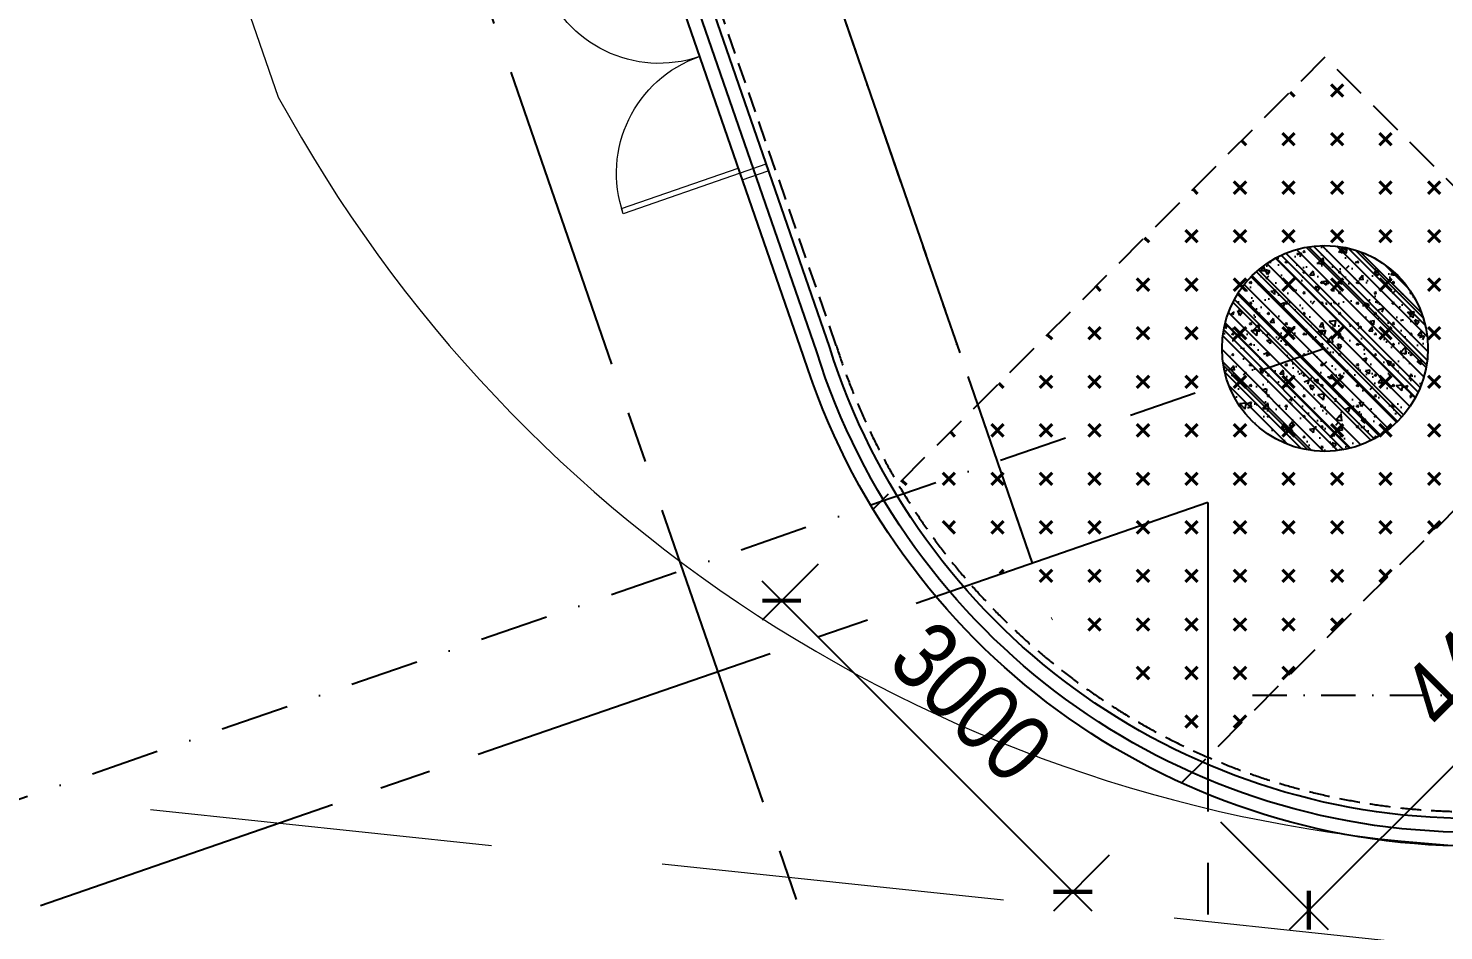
# Model space of a CAD drawing. Header units: millimetres. Extents: x -1534340 to 1713810, y -1348191 to 1114081.
# Drawn here: x 1277542 to 1287855, y -337043 to -330469 of the extents above; entities that cross this region are included whole.
import ezdxf

# ---------------------------------------------------------------- set-up
doc = ezdxf.new("R2010")
doc.units = ezdxf.units.MM
doc.header["$LTSCALE"] = 100
doc.header["$PDMODE"] = 32
doc.header["$PDSIZE"] = 2.5
for name, pattern in [('CENTER2', [1.125, 0.75, -0.125, 0.125, -0.125]), ('DASHED', [4.5, 3, -1.5]), ('HIDDEN', [0.375, 0.25, -0.125]), ('xref.asix of  podium$0$xref.asix of  podium$0$DASHDOT', [1, 0.5, -0.25, 0, -0.25]), ('Xref.Asix of Basement B2$0$HIDDEN', [0.375, 0.25, -0.125])]:
    doc.linetypes.add(name, pattern=pattern)
for name, color, linetype, lineweight in [('0-Hatch', 250, 'Continuous', 40), ('A-DOOR', 1, 'Continuous', 9), ('KT-Net thay', 7, 'Continuous', 15)]:
    doc.layers.add(name, color=color, linetype=linetype, lineweight=lineweight)
for name, color, linetype in [('0-khuat', 3, 'HIDDEN'), ('A-GLAZ', 135, 'Continuous'), ('ccu11-Khuat', 9, 'DASHED'), ('ccu11-Manh', 8, 'Continuous'), ('ccu12-Hatch', 250, 'Continuous'), ('ccu12-Manh', 8, 'Continuous'), ('ccu12-Thay', 7, 'Continuous'), ('ccu12-Truc', 13, 'CENTER2'), ('KC-Betong', 6, 'Continuous'), ('KC2-DIM', 251, 'Continuous'), ('xref.asix of  podium$0$xref.asix of  podium$0$KC2-DIM', 251, 'Continuous'), ('xref.asix of  podium$0$xref.asix of  podium$0$KT-Kich thuoc', 9, 'Continuous'), ('xref.asix of  podium$0$xref.asix of  podium$0$KT-Luoi truc South Tower', 8, 'xref.asix of  podium$0$xref.asix of  podium$0$DASHDOT'), ('xref.asix of  podium$0$xref.asix of  podium$0$KT-Net cot vach', 6, 'Continuous')]:
    doc.layers.add(name, color=color, linetype=linetype)
doc.layers.add('Xref.Asix of Basement B2$0$KT-Chi gioi XD', color=7, linetype='Xref.Asix of Basement B2$0$HIDDEN', true_color=0x0066cc)
doc.styles.add('Arial Narrow', font='ARIALN.TTF')
doc.dimstyles.new('ccu12-200', dxfattribs={"dimscale": 200, "dimtxt": 2.5, "dimasz": 1, "dimexe": 1, "dimexo": 2, "dimgap": 1, "dimtad": 1, "dimdec": 0, "dimrnd": 5, "dimdsep": 46, "dimtxsty": 'Arial Narrow', "dimblk": 'ARCHTICK', "dimcen": -1, "dimdle": 1, "dimclrd": 256, "dimclre": 256, "dimclrt": 3, "dimadec": 0, "dimazin": 2, "dimtfac": 0.1, "dimtdec": 0, "dimtmove": 0, "dimatfit": 1, "dimldrblk": 'ARCHTICK', "dimfxl": 1, "dimtvp": 0.8333333333333334, "dimtolj": 1, "dimtzin": 12, "dimarcsym": 0})

# ---------------------------------------------------------------- blocks, each defined once
blk = doc.blocks.new('MBKC-T1-PN')
at = {"layer": '0-Hatch', "ltscale": 2}
h = blk.add_hatch(dxfattribs=at)
h.set_pattern_fill('CROSS', color=256, scale=1000, angle=135, style=0)
h.set_pattern_definition([(135, (6718055.861161813, -4505725.442572335), (-353.5533905932738, 5.684341886080801e-14), [125, -375]), (225, (6718055.861161813, -4505637.054224686), (-5.684341886080801e-14, -353.5533905932738), [125, -375])])
h.paths.add_polyline_path([(54389.03549052868, -29930.43649240612), (51279.08884405717, -33040.38313887757), (53536.80464432272, -35025.3080257313), (56510.35583408829, -32051.75683596573)])
at = {"layer": '0-khuat', "ltscale": 10}
blk.add_lwpolyline([(53344.73795301351, -35217.37471704051), (56510.35583408829, -32051.75683596573), (54389.03549052868, -29930.43649240612), (51096.86313905451, -33222.60884388024)], dxfattribs=at)
at = {"layer": 'ccu11-Khuat', "ltscale": 0.5, "elevation": -0.1248620286703281}
blk.add_lwpolyline([(100590.5864808073, -35426.61506945355), (55455.55192690738, -35426.61506945355, -0.3269618123751123), (50827.94980508671, -32029.33521380113), (46319.23951797537, -19000.21078809898, 0.4276624970093012), (30482.82222025329, -12597.84133938845), (15440.22126940242, -17787.66880758357, -0.1965409036496166), (11052.14983252855, -17540.17514300876, -0.04529122358984782), (3605.473727127304, -9503.081798993808), (-504.3626536345109, -3435.722267398494, -0.3990343803495413), (1771.304140177555, 352.6720043509267), (31190.7288702894, 10495.31749677, -0.1204403028230274), (42591.70211395179, 11817.81507882464), (58406.76826363965, 7707.460248947376, -0.2262547279600852), (60280.00056402339, 6012.837931064423), (65645.2552123724, -9495.342720050656, 0.2916469557633262), (69738.37575314008, -12326.61538209155), (89786.80552536738, -12326.61538209155)], format="xyb", dxfattribs=at)
at = {"layer": 'ccu12-Thay', "ltscale": 0.5, "elevation": -0.1248620286703281}
blk.add_lwpolyline([(100592.7780615496, -35676.61506945355), (55455.39655799186, -35676.61506945355, -0.3267809868965265), (50590.58009542292, -32107.86709642987), (46084.84347490547, -19087.33587578748, 0.427810969143063), (30575.27555690287, -12830.40478876728), (15521.75718290871, -18023.99886239826, -0.1981128104978065), (10911.61054585082, -17750.02456894092, -0.0454709095100691), (3402.789631705265, -9649.635404628643), (-737.5713195712306, -3537.212389550812, -0.4024491153328594), (1696.951964988839, 591.4787324376521), (31106.50964570185, 10730.72245935566)], format="xyb", dxfattribs=at)
blk = doc.blocks.new('Grid-ST-flat-3')
at = {"layer": 'ccu12-Truc', "ltscale": 30}
for p, q in [((343189.8455156267, -39014.65546948352), (361219.3016763728, -91236.39007851167)), ((340897.6132794917, -39806.04435974167), (359986.9050177329, -95097.55833493307)), ((362499.3874795341, -90794.44285003131), (320490.9257493084, -105297.7856638855)), ((362499.3874795341, -90794.44285003131), (362499.3874795341, -104409.5824195731))]:
    blk.add_line(p, q, dxfattribs=at)
blk = doc.blocks.new('MBDV-B1-T1-PN')
at = {"layer": 'ccu12-Hatch', "ltscale": 0.5}
h = blk.add_hatch(dxfattribs=at)
h.set_pattern_fill('BETONG', color=256, scale=50, angle=90, pattern_type=2)
h.set_pattern_definition([(90, (-673144.6059733587, 300749.453765272), (-259.8076212, 1.59086285848334e-14), [6.25, -143.75]), (90, (-673155.4312909087, 300749.453765272), (-259.8076212, 1.59086285848334e-14), [6.25, -143.75]), (210, (-673144.6059733587, 300749.453765272), (129.9038105999999, -225.0000000560045), [6.25, -143.75]), (210, (-673150.0186321588, 300758.828765272), (129.9038105999999, -225.0000000560045), [6.25, -143.75]), (90, (-673274.5097839588, 300824.453765272), (-259.8076212, 1.59086285848334e-14), [6.25, -143.75]), (90, (-673285.3351015088, 300824.453765272), (-259.8076212, 1.59086285848334e-14), [6.25, -143.75]), (210, (-673274.5097839588, 300824.453765272), (129.9038105999999, -225.0000000560045), [6.25, -143.75]), (210, (-673279.9224427587, 300833.828765272), (129.9038105999999, -225.0000000560045), [6.25, -143.75]), (150, (-673144.6059733587, 300755.703765272), (-129.9038106, -225.0000000560045), [6.25, -143.75]), (150, (-673150.0186321588, 300746.328765272), (-129.9038106, -225.0000000560045), [6.25, -143.75]), (150, (-673014.7021627587, 300830.703765272), (-129.9038106, -225.0000000560045), [6.25, -143.75]), (150, (-673020.1148215587, 300821.328765272), (-129.9038106, -225.0000000560045), [6.25, -143.75]), (135, (-673144.6059733587, 300749.453765272), (-53.03300858899107, -53.03300858899107), []), (140, (-673144.6059733587, 300749.453765272), (31.37606749129758, 358.6300913003767), [37.5, -412.5]), (85.00000000000001, (-673144.6059733587, 300749.453765272), (-376.0960668500059, -69.37566680649998), [30, -330]), (190.4514, (-673141.9913033587, 300779.339605272), (-344.7197710304768, 289.2546908570108), [31.870095, -350.571056]), (136.1842, (-673244.6059733587, 300749.453765272), (82.75950716450907, 533.6205243128222), [56.24999999999999, -618.7499999999998]), (186.6356, (-673237.7093198587, 300793.922137772), (-487.0589354502208, 467.3313527743517), [47.805144, -525.8565]), (81.18420000000005, (-673244.6059733587, 300749.453765272), (-487.0593004626622, 467.3309725668137), [45, -495]), (111, (-673219.6059733587, 300799.453765272), (201.3094453326694, 298.4535260592309), [37.5, -412.5]), (56.00000000000004, (-673219.6059733587, 300799.453765272), (-362.5750225234265, 121.6576659607909), [30, -330]), (161.4514, (-673202.8301703588, 300824.324881772), (-161.2652483549762, 420.111314290745), [31.870095, -350.5710559999999]), (127.5, (-673144.6059733587, 300749.453765272), (-166.4469269156558, 6.079927658645344), [0, -326, 0, -335, 0, -331.25]), (97.5, (-673144.6059733587, 300749.453765272), (-197.2058559411801, 131.5347687210743), [0, -191, 0, -318.5, 0, -126.25]), (57.49999999999999, (-673144.6059733587, 300637.953765272), (11.27743586718989, 266.9112180862045), [0, -125, 0, -389.9999999999999, 0, -517.4999999999998]), (47.5, (-673144.6059733587, 300587.953765272), (-50.05249116615884, 291.5930846711931), [0, -162.5, 0, -259, 0, -367.5])])
edge = h.paths.add_edge_path()
edge.add_arc((54389.03565472178, -32051.75711834745), 750, 0, 360)
at = {"layer": 'KC-Betong', "ltscale": 0.5}
blk.add_circle((54389.03565472178, -32051.75711834745, -4.45853799861673e-05), 750, dxfattribs=at)
blk = doc.blocks.new('_ARCHTICK')
at = {"color": 0, "linetype": 'ByBlock', "const_width": 0.15}
blk.add_lwpolyline([(-0.5, -0.5), (0.5, 0.5)], dxfattribs=at)
blk = doc.blocks.new('*D1374')
at = {"layer": 'Defpoints', "color": 0, "ltscale": 0.5, "transparency": 16777216}
for p in [(1283580.209082516, -334089.5877523887), (1283031.248751956, -334638.5480829485), (1285701.529426076, -336210.9080959483)]:
    blk.add_point(p, dxfattribs=at)
at = {"layer": 'KC2-DIM', "lineweight": -2, "ltscale": 0.5, "transparency": 16777216}
for p, q in [((1283297.366370041, -334372.4304648633), (1282889.827395719, -334779.9694391858)), ((1285293.990451753, -336901.2897827455), (1282889.827395719, -334497.1267267112)), ((1285418.686713601, -336493.7508084229), (1285011.147739279, -336901.2897827454))]:
    blk.add_line(p, q, dxfattribs=at)
at = {"layer": 'KC2-DIM', "lineweight": -2, "ltscale": 0.5, "transparency": 16777216, "xscale": 200, "yscale": 200, "zscale": 200}
for p, rotation in [((1283031.248751956, -334638.5480829485), 134.9999999999992), ((1285152.569095516, -336759.8684265081), 314.9999999999992)]:
    blk.add_blockref('_ARCHTICK', p, dxfattribs=dict(at, rotation=rotation))
at = {"layer": 'KC2-DIM', "color": 3, "ltscale": 0.5, "transparency": 16777216, "insert": (1284413.845090928, -335377.2720875366), "char_height": 500, "attachment_point": 5, "rotation": 314.99999999999926, "style": 'Arial Narrow', "bg_fill": 3, "box_fill_scale": 1.1, "bg_fill_color": 256, "bg_fill_true_color": 13158600, "bg_fill_transparency": 0}
blk.add_mtext('\\A1;3000', dxfattribs=at)
blk = doc.blocks.new('*D1375')
at = {"layer": 'Defpoints', "color": 0, "ltscale": 0.5, "transparency": 16777216}
for p in [(1289111.226920787, -332801.2106012392), (1290038.193409104, -333728.1770895571), (1285945.609039711, -335966.8284823124)]:
    blk.add_point(p, dxfattribs=at)
at = {"layer": 'KC2-DIM', "lineweight": -2, "ltscale": 0.5, "transparency": 16777216}
for p, q in [((1289394.069633262, -333084.053313714), (1290179.614765341, -333869.5984457944)), ((1286731.154171791, -337035.2163268675), (1290179.614765342, -333586.7557333198)), ((1286228.451752186, -336249.6711947871), (1287013.996884266, -337035.2163268676))]:
    blk.add_line(p, q, dxfattribs=at)
at = {"layer": 'KC2-DIM', "lineweight": -2, "ltscale": 0.5, "transparency": 16777216, "xscale": 200, "yscale": 200, "zscale": 200}
for p, rotation in [((1290038.193409104, -333728.1770895571), 44.9999999999747), ((1286872.575528028, -336893.7949706302), 224.9999999999747)]:
    blk.add_blockref('_ARCHTICK', p, dxfattribs=dict(at, rotation=rotation))
at = {"layer": 'KC2-DIM', "color": 3, "ltscale": 0.5, "transparency": 16777216, "insert": (1288134.171807631, -334989.7733691583), "char_height": 500, "attachment_point": 5, "rotation": 44.999999999974705, "style": 'Arial Narrow', "bg_fill": 3, "box_fill_scale": 1.1, "bg_fill_color": 256, "bg_fill_true_color": 13158600, "bg_fill_transparency": 0}
blk.add_mtext('\\A1;4475', dxfattribs=at)
blk = doc.blocks.new('xref.asix of  podium$0$xref.asix of  podium$0$C1500')
at = {"layer": 'xref.asix of  podium$0$xref.asix of  podium$0$KT-Net cot vach'}
h = blk.add_hatch(dxfattribs=at)
h.set_pattern_fill('1BETONG2-BOP', color=250, scale=50, style=0, pattern_type=2)
h.set_pattern_definition([(49.99999999999999, (103512.2201552597, -41871.032165007), (358.6300913003767, -31.37606749129755), [37.5, -412.5]), (355, (103512.2201552597, -41871.032165007), (-69.3756668065, 376.0960668500059), [30, -330]), (100.4514, (103542.1059952597, -41873.64683500701), (289.2546908570108, 344.7197710304768), [31.870095, -350.571056]), (46.18420000000001, (103512.2201552597, -41771.032165007), (533.6205243128222, -82.75950716450905), [56.25, -618.75]), (96.6356, (103556.6885277597, -41777.928818507), (467.3313527743517, 487.0589354502209), [47.805144, -525.8565]), (351.1842, (103512.2201552597, -41771.032165007), (467.3309725668136, 487.0593004626623), [45, -495]), (21, (103562.2201552597, -41796.032165007), (298.4535260592309, -201.3094453326694), [37.5, -412.5]), (226, (103562.2201552597, -41796.032165007), (335.9410612363429, -182.7699045802956), [29.99999999999999, -329.9999999999999]), (71.4514, (103587.0912717597, -41812.807968007), (420.111314290745, 161.2652483549762), [31.870095, -350.571056]), (67.5, (103512.2201552597, -41871.032165007), (-77.95809165226936, 147.1872309201324), [0, -326, 0, -335, 0, -331.25]), (4.500000000000002, (103512.2201552597, -41871.032165007), (141.6754619393668, 190.0515942692064), [0, -191, 0, -318.5, 0, -126.25]), (327.5, (103400.7201552597, -41871.032165007), (266.9112180862045, -11.27743586718988), [0, -125, 0, -390, 0, -517.5]), (317.5, (103350.7201552597, -41871.032165007), (291.5930846711931, 50.05249116615887), [0, -162.5, 0, -259, 0, -367.5]), (315, (103512.2201552597, -41871.032165007), (150.2601910021414, 150.2601910021414), []), (315, (103512.2201552597, -41809.782165007), (150.2601910021414, 150.2601910021414), [])])
h.paths.add_polyline_path([(-2387.629219849594, 22.25616056041326, 1), (-887.6292198495939, 22.25616056041326, 1)])
at = {"color": 6, "ltscale": 0.25}
blk.add_circle((-1637.629219849594, 22.25616056041326, 0.1041688098932346), 749.9999999999657, dxfattribs=at)
blk = doc.blocks.new('xref.asix of  podium$0$xref.asix of  podium$0$MBCot-PN-flat-22')
at = {"layer": 'xref.asix of  podium$0$xref.asix of  podium$0$KC2-DIM'}
blk.add_blockref('xref.asix of  podium$0$xref.asix of  podium$0$C1500', (56026.66503876448, -32074.01372445503, -0.1042133952695479), dxfattribs=at)
blk = doc.blocks.new('xref.asix of  podium$0$xref.asix of  podium$0$Asix South Tower')
at = {"layer": 'xref.asix of  podium$0$xref.asix of  podium$0$KT-Luoi truc South Tower', "ltscale": 10}
for p, q in [((-72397.7537663579, 60940.77036500885), (-54303.13568301871, 8530.296362129506)), ((-52170.8187159393, 10095.27362513065), (-96381.50558299012, -5168.383296814049))]:
    blk.add_line(p, q, dxfattribs=at)
at = {"layer": 'xref.asix of  podium$0$xref.asix of  podium$0$KT-Luoi truc South Tower', "ltscale": 5}
blk.add_line((-52698.14931293763, 7570.414579271805), (10118.78413107805, 7570.414646945312), dxfattribs=at)
blk = doc.blocks.new('double door')
at = {"elevation": 1.315694793252246e-06}
for points in [[(549901.1788338684, 384014.7847221401), (549001.1788338684, 384014.7847221401), (549001.1788338684, 383974.7847221401), (549901.1788338684, 383974.7847221401)], [(550101.1788338679, 384064.7847221419), (550101.1788338679, 384014.7847221419), (549901.1788338684, 384014.7847221401), (549901.1788338684, 384064.7847221401)], [(549901.1788338684, 382214.7847221401), (549001.1788338684, 382214.7847221401), (549001.1788338684, 382254.7847221401), (549901.1788338684, 382254.7847221401)], [(550101.1788338679, 382164.7847221401), (550101.1788338679, 382214.7847221401), (549901.1788338684, 382214.7847221401), (549901.1788338684, 382164.7847221401)]]:
    blk.add_lwpolyline(points, close=True, dxfattribs=at)
at = {"color": 8}
for centre, start, end in [((549901.1788338684, 384014.7847221401, 1.315694793252246e-06), 180, 270), ((549901.1788338684, 382214.7847221401, 1.315694793252246e-06), 90, 180)]:
    blk.add_arc(centre, 900, start, end, dxfattribs=at)
blk = doc.blocks.new('312')
at = {"layer": 'A-GLAZ', "elevation": -0.0003900927901394197}
for points in [[(1549381.671782451, -324451.9051583611), (1549381.671782451, -326351.9051569352), (1564094.889190754, -326351.9051569353), (1564841.607296713, -329815.5613203601, -0.4508459645649955), (1560035.895455955, -335451.9048447938), (1514900.386795966, -335451.9048447938, -0.3269245432215398), (1510225.339864169, -332020.3248463987), (1505717.224980614, -318992.9209985397, 0.4276918106004188), (1489946.169812741, -312619.6470241706), (1483985.984335237, -314675.9625780935)], [(1549481.671782451, -324551.9051583385), (1549481.671782451, -326251.9051569352), (1564175.628011929, -326251.9051569353), (1564940.108642664, -329797.9528921274, -0.4511126140275254), (1560036.774223511, -335551.9048447938), (1514900.324496042, -335551.9048447938, -0.3268516886257801), (1510130.390886214, -332051.7344377858), (1505623.465760334, -319027.7687129787, 0.4277510049414529), (1489983.146421403, -312712.6740344323), (1484018.61892988, -314770.4876207563)], [(1549581.671782451, -324651.9051583159), (1549581.671782451, -326151.9051569352), (1564256.366833104, -326151.9051569353), (1565038.602605558, -329780.3102175434, -0.4513714951595503), (1560037.644318549, -335651.9048447938), (1514900.262814992, -335651.9048447938, -0.3267809868965265), (1510035.446352423, -332083.1568717702), (1505529.709731905, -319062.6256511278, 0.427810969143063), (1490020.141813903, -312805.6945641076), (1484051.253524524, -314865.012663419)]]:
    blk.add_lwpolyline(points, format="xyb", dxfattribs=at)
at = {"layer": 'KT-Net thay', "elevation": -0.0003900927901394197}
blk.add_lwpolyline([(1470356.476802851, -317725.3143442814, 0.2439045336676132), (1477913.274494101, -320152.917462443), (1491140.185690091, -315592.797541359, -0.4300753487524684), (1502718.758598704, -320113.3322832688), (1506207.586487217, -330195.2337062185, 0.2618070915274689), (1514900.262814992, -335651.9048447938)], format="xyb", dxfattribs=at)
at = {"layer": 'Xref.Asix of Basement B2$0$KT-Chi gioi XD', "lineweight": 13, "ltscale": 100, "elevation": 5.81698447265444e-10, "flags": 128}
blk.add_lwpolyline([(1536926.640264262, -198350.2424992273), (1532230.491302837, -180477.3544005106), (1529880.439225305, -179665.453135843), (1520946.555464734, -186436.7923930833), (1497442.727665294, -204368.8174399087), (1473775.210144748, -221476.816780443, 0.6848770391189095), (1504207.768946995, -335272.7658475587), (1524578.328159441, -337428.6246088693), (1563007.448297967, -336214.0549381921), (1565857.79611658, -332567.4481481264)], format="xyb", close=True, dxfattribs=at)
at = {"layer": 'A-DOOR', "color": 250, "xscale": -1, "rotation": 199.1276333201553}
blk.add_blockref('double door', (864198.484363141, -148125.0266362653, -0.0007815169911785312), dxfattribs=at)
at = {"layer": 'xref.asix of  podium$0$xref.asix of  podium$0$KC2-DIM'}
blk.add_blockref('xref.asix of  podium$0$xref.asix of  podium$0$MBCot-PN-flat-22', (1459444.866092697, -299975.2893285389), dxfattribs=at)
at = {"layer": 'xref.asix of  podium$0$xref.asix of  podium$0$KT-Kich thuoc'}
blk.add_blockref('xref.asix of  podium$0$xref.asix of  podium$0$Asix South Tower', (1566004.720627273, -342122.3205197669), dxfattribs=at)

msp = doc.modelspace()

# ---------------------------------------------------------------- block references
for name, p in [('MBKC-T1-PN', (1232600.871086698, -300749.4537652719)), ('Grid-ST-flat-3', (923638.2882514866, -243129.7985158589))]:
    msp.add_blockref(name, p)
at = {"layer": 'ccu11-Manh'}
msp.add_blockref('MBDV-B1-T1-PN', (1232600.871086698, -300749.4537652719), dxfattribs=at)

# ---------------------------------------------------------------- next in the draw order: dimensions: what is measured, and where the dimension line sits
at = {"layer": 'KC2-DIM', "ltscale": 0.5}
for p1, p2, distance, picture, middle in [((1285945.609039711, -335966.8284823123), (1289111.226920787, -332801.2106012392), -1310.9285796438446, '*D1375', (1288134.171807631, -334989.7733691583)), ((1285701.529426076, -336210.9080959483), (1283580.209082516, -334089.5877523886), 776.3471446825885, '*D1374', (1284413.845090928, -335377.2720875366))]:
    dim = msp.add_aligned_dim(p1=p1, p2=p2, distance=distance, dimstyle='ccu12-200', override={"dimfxl": 150, "dimtfill": 1}, dxfattribs=at)
    dim.commit()
    dim.dimension.update_dxf_attribs({"geometry": picture, "text_midpoint": middle})

# ---------------------------------------------------------------- next in the draw order: block references
at = {"layer": 'ccu12-Manh'}
msp.add_blockref('312', (-226843.9959313669, -774.1646671993076), dxfattribs=at)

doc.saveas('drawing.dxf')
